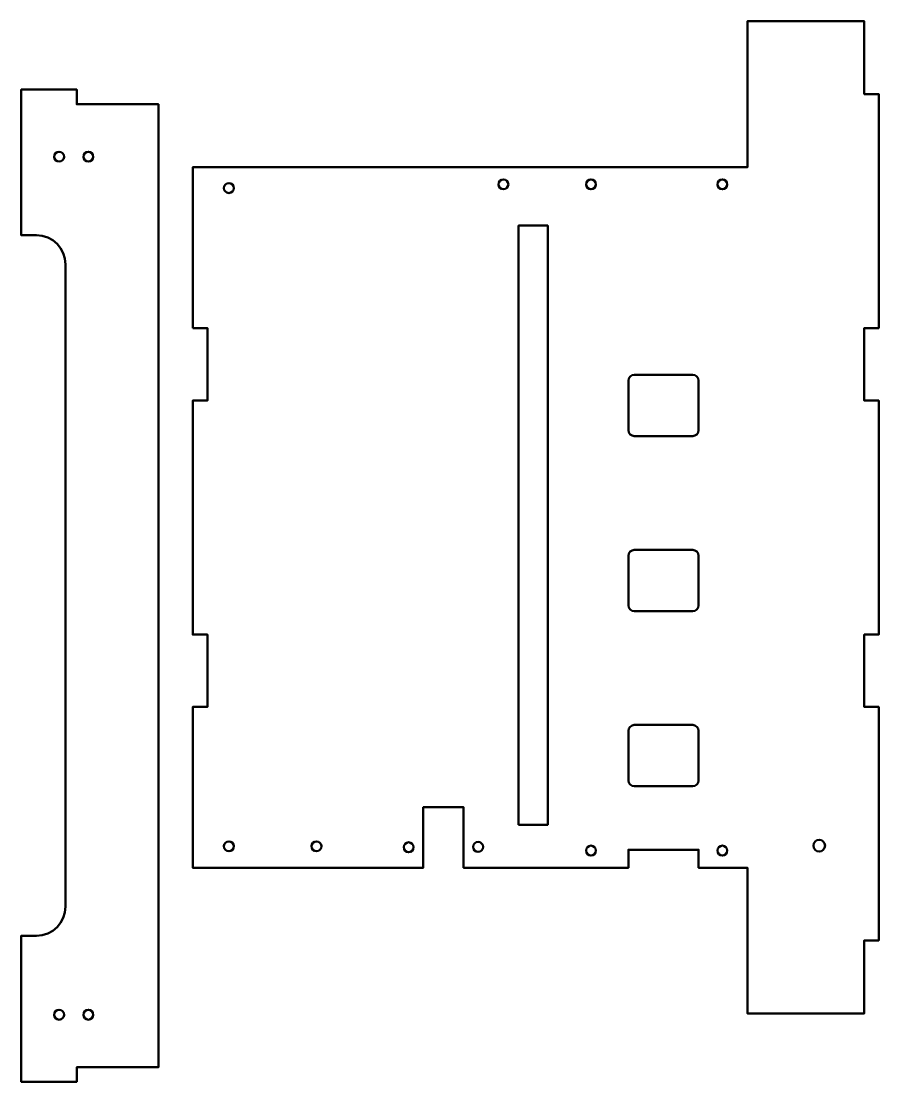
# Model space of a CAD drawing. Header units: inches. Extents: x 23 to 565, y -388 to -2.
# Drawn here: x 271.3 to 565.1, y -365.2 to -1.8 of the extents above; entities that cross this region are included whole.
import ezdxf

# ---------------------------------------------------------------- set-up
doc = ezdxf.new("R2010")
doc.units = ezdxf.units.IN
doc.header["$MEASUREMENT"] = 0
doc.layers.add('Calque 1', color=7, linetype='Continuous')

msp = doc.modelspace()

# ---------------------------------------------------------------- linework, layer by layer
at = {"layer": 'Calque 1', "color": 7, "lineweight": 50}
for points in [[(330.11, -106.97), (330.11, -51.87), (520.11, -51.87), (520.11, -1.81), (560.11, -1.81), (560.11, -26.81), (565.11, -26.81), (565.11, -106.97), (560.11, -106.97), (560.11, -131.81), (565.11, -131.81), (565.11, -211.97), (560.11, -211.97), (560.11, -236.81), (565.11, -236.81), (565.11, -316.81), (560.11, -316.81), (560.11, -341.81), (520.11, -341.81), (520.11, -291.87), (503.36, -291.87), (503.36, -285.72), (479.36, -285.72), (479.36, -291.87), (422.85, -291.87), (422.85, -271.17), (409.05, -271.17), (409.05, -291.87), (330.11, -291.87), (330.11, -236.81), (335.11, -236.81), (335.11, -211.97), (330.11, -211.97), (330.11, -131.81), (335.11, -131.81), (335.11, -106.97), (330.11, -106.97)], [(441.72, -277.17), (451.72, -277.17), (451.72, -71.87), (441.72, -71.87), (441.72, -277.17)]]:
    msp.add_lwpolyline(points, dxfattribs=at)
for points, knots in [([(276.52, -315.18), (276.52, -315.18), (271.32, -315.18), (271.32, -315.18), (271.32, -315.18), (271.32, -365.24), (271.32, -365.24), (271.32, -365.24), (290.32, -365.24), (290.32, -365.24), (290.32, -365.24), (290.32, -360.24), (290.32, -360.24), (290.32, -360.24), (318.32, -360.24), (318.32, -360.24), (318.32, -360.24), (318.32, -30.24), (318.32, -30.24), (318.32, -30.24), (290.32, -30.24), (290.32, -30.24), (290.32, -30.24), (290.32, -25.24), (290.32, -25.24), (290.32, -25.24), (271.32, -25.24), (271.32, -25.24), (271.32, -25.24), (271.32, -75.18), (271.32, -75.18), (271.32, -75.18), (276.52, -75.18), (276.52, -75.18), (282.05, -75.18), (286.52, -79.66), (286.52, -85.18), (286.52, -85.18), (286.52, -305.18), (286.52, -305.18), (286.52, -310.71), (282.05, -315.18), (276.52, -315.18)], [0, 0, 0, 0, 1, 1, 1, 2, 2, 2, 3, 3, 3, 4, 4, 4, 5, 5, 5, 6, 6, 6, 7, 7, 7, 8, 8, 8, 9, 9, 9, 10, 10, 10, 11, 11, 11, 12, 12, 12, 13, 13, 13, 14, 14, 14, 14]), ([(284.32, -49.93), (285.26, -49.93), (286.02, -49.17), (286.02, -48.23), (286.02, -47.29), (285.26, -46.53), (284.32, -46.53), (283.38, -46.53), (282.62, -47.29), (282.62, -48.23), (282.62, -49.17), (283.38, -49.93), (284.32, -49.93), (284.32, -49.93), (284.32, -49.93), (284.32, -49.93)], [0, 0, 0, 0, 1, 1, 1, 2, 2, 2, 3, 3, 3, 4, 4, 4, 5, 5, 5, 5]), ([(294.32, -49.93), (295.26, -49.93), (296.02, -49.17), (296.02, -48.23), (296.02, -47.29), (295.26, -46.53), (294.32, -46.53), (293.38, -46.53), (292.62, -47.29), (292.62, -48.23), (292.62, -49.17), (293.38, -49.93), (294.32, -49.93), (294.32, -49.93), (294.32, -49.93), (294.32, -49.93)], [0, 0, 0, 0, 1, 1, 1, 2, 2, 2, 3, 3, 3, 4, 4, 4, 5, 5, 5, 5]), ([(344.16, -58.99), (344.16, -58.05), (343.4, -57.29), (342.46, -57.29), (341.52, -57.29), (340.76, -58.05), (340.76, -58.99), (340.76, -59.93), (341.52, -60.69), (342.46, -60.69), (343.4, -60.69), (344.16, -59.93), (344.16, -58.99), (344.16, -58.99), (344.16, -58.99), (344.16, -58.99)], [0, 0, 0, 0, 1, 1, 1, 2, 2, 2, 3, 3, 3, 4, 4, 4, 5, 5, 5, 5]), ([(438.22, -57.72), (438.22, -56.78), (437.46, -56.02), (436.52, -56.02), (435.59, -56.02), (434.82, -56.78), (434.82, -57.72), (434.82, -58.66), (435.59, -59.42), (436.52, -59.42), (437.46, -59.42), (438.22, -58.66), (438.22, -57.72), (438.22, -57.72), (438.22, -57.72), (438.22, -57.72)], [0, 0, 0, 0, 1, 1, 1, 2, 2, 2, 3, 3, 3, 4, 4, 4, 5, 5, 5, 5]), ([(468.22, -57.72), (468.22, -56.78), (467.46, -56.02), (466.52, -56.02), (465.59, -56.02), (464.82, -56.78), (464.82, -57.72), (464.82, -58.66), (465.59, -59.42), (466.52, -59.42), (467.46, -59.42), (468.22, -58.66), (468.22, -57.72), (468.22, -57.72), (468.22, -57.72), (468.22, -57.72)], [0, 0, 0, 0, 1, 1, 1, 2, 2, 2, 3, 3, 3, 4, 4, 4, 5, 5, 5, 5]), ([(513.22, -57.72), (513.22, -56.78), (512.46, -56.02), (511.52, -56.02), (510.59, -56.02), (509.82, -56.78), (509.82, -57.72), (509.82, -58.66), (510.59, -59.42), (511.52, -59.42), (512.46, -59.42), (513.22, -58.66), (513.22, -57.72), (513.22, -57.72), (513.22, -57.72), (513.22, -57.72)], [0, 0, 0, 0, 1, 1, 1, 2, 2, 2, 3, 3, 3, 4, 4, 4, 5, 5, 5, 5]), ([(481.36, -122.98), (481.36, -122.98), (501.36, -122.98), (501.36, -122.98), (502.46, -122.98), (503.36, -123.88), (503.36, -124.98), (503.36, -124.98), (503.36, -141.98), (503.36, -141.98), (503.36, -143.09), (502.46, -143.98), (501.36, -143.98), (501.36, -143.98), (481.36, -143.98), (481.36, -143.98), (480.25, -143.98), (479.36, -143.09), (479.36, -141.98), (479.36, -141.98), (479.36, -124.98), (479.36, -124.98), (479.36, -123.88), (480.25, -122.98), (481.36, -122.98)], [0, 0, 0, 0, 1, 1, 1, 2, 2, 2, 3, 3, 3, 4, 4, 4, 5, 5, 5, 6, 6, 6, 7, 7, 7, 8, 8, 8, 8]), ([(479.36, -184.98), (479.36, -183.88), (480.25, -182.98), (481.36, -182.98), (481.36, -182.98), (501.36, -182.98), (501.36, -182.98), (502.46, -182.98), (503.36, -183.88), (503.36, -184.98), (503.36, -184.98), (503.36, -201.98), (503.36, -201.98), (503.36, -203.09), (502.46, -203.98), (501.36, -203.98), (501.36, -203.98), (481.36, -203.98), (481.36, -203.98), (480.25, -203.98), (479.36, -203.09), (479.36, -201.98), (479.36, -201.98), (479.36, -184.98), (479.36, -184.98)], [0, 0, 0, 0, 1, 1, 1, 2, 2, 2, 3, 3, 3, 4, 4, 4, 5, 5, 5, 6, 6, 6, 7, 7, 7, 8, 8, 8, 8]), ([(481.36, -242.98), (480.25, -242.98), (479.36, -243.88), (479.36, -244.98), (479.36, -244.98), (479.36, -261.98), (479.36, -261.98), (479.36, -263.09), (480.25, -263.98), (481.36, -263.98), (481.36, -263.98), (501.36, -263.98), (501.36, -263.98), (502.46, -263.98), (503.36, -263.09), (503.36, -261.98), (503.36, -261.98), (503.36, -244.98), (503.36, -244.98), (503.36, -243.88), (502.46, -242.98), (501.36, -242.98), (501.36, -242.98), (481.36, -242.98), (481.36, -242.98)], [0, 0, 0, 0, 1, 1, 1, 2, 2, 2, 3, 3, 3, 4, 4, 4, 5, 5, 5, 6, 6, 6, 7, 7, 7, 8, 8, 8, 8]), ([(344.16, -284.55), (344.16, -283.61), (343.4, -282.85), (342.46, -282.85), (341.52, -282.85), (340.76, -283.61), (340.76, -284.55), (340.76, -285.49), (341.52, -286.25), (342.46, -286.25), (343.4, -286.25), (344.16, -285.49), (344.16, -284.55), (344.16, -284.55), (344.16, -284.55), (344.16, -284.55)], [0, 0, 0, 0, 1, 1, 1, 2, 2, 2, 3, 3, 3, 4, 4, 4, 5, 5, 5, 5]), ([(374.16, -284.55), (374.16, -283.61), (373.4, -282.85), (372.46, -282.85), (371.52, -282.85), (370.76, -283.61), (370.76, -284.55), (370.76, -285.49), (371.52, -286.25), (372.46, -286.25), (373.4, -286.25), (374.16, -285.49), (374.16, -284.55), (374.16, -284.55), (374.16, -284.55), (374.16, -284.55)], [0, 0, 0, 0, 1, 1, 1, 2, 2, 2, 3, 3, 3, 4, 4, 4, 5, 5, 5, 5]), ([(402.35, -284.87), (402.35, -285.81), (403.11, -286.57), (404.05, -286.57), (404.99, -286.57), (405.75, -285.81), (405.75, -284.87), (405.75, -283.93), (404.99, -283.17), (404.05, -283.17), (403.11, -283.17), (402.35, -283.93), (402.35, -284.87), (402.35, -284.87), (402.35, -284.87), (402.35, -284.87)], [0, 0, 0, 0, 1, 1, 1, 2, 2, 2, 3, 3, 3, 4, 4, 4, 5, 5, 5, 5]), ([(426.15, -284.75), (426.15, -285.69), (426.91, -286.45), (427.85, -286.45), (428.79, -286.45), (429.55, -285.69), (429.55, -284.75), (429.55, -283.81), (428.79, -283.05), (427.85, -283.05), (426.91, -283.05), (426.15, -283.81), (426.15, -284.75), (426.15, -284.75), (426.15, -284.75), (426.15, -284.75)], [0, 0, 0, 0, 1, 1, 1, 2, 2, 2, 3, 3, 3, 4, 4, 4, 5, 5, 5, 5]), ([(546.69, -284.33), (546.69, -283.22), (545.79, -282.33), (544.69, -282.33), (543.58, -282.33), (542.69, -283.22), (542.69, -284.33), (542.69, -285.43), (543.58, -286.33), (544.69, -286.33), (545.79, -286.33), (546.69, -285.43), (546.69, -284.33), (546.69, -284.33), (546.69, -284.33), (546.69, -284.33)], [0, 0, 0, 0, 1, 1, 1, 2, 2, 2, 3, 3, 3, 4, 4, 4, 5, 5, 5, 5]), ([(468.22, -286.02), (468.22, -285.08), (467.46, -284.32), (466.52, -284.32), (465.59, -284.32), (464.82, -285.08), (464.82, -286.02), (464.82, -286.96), (465.59, -287.72), (466.52, -287.72), (467.46, -287.72), (468.22, -286.96), (468.22, -286.02), (468.22, -286.02), (468.22, -286.02), (468.22, -286.02)], [0, 0, 0, 0, 1, 1, 1, 2, 2, 2, 3, 3, 3, 4, 4, 4, 5, 5, 5, 5]), ([(513.22, -286.02), (513.22, -285.08), (512.46, -284.32), (511.52, -284.32), (510.59, -284.32), (509.82, -285.08), (509.82, -286.02), (509.82, -286.96), (510.59, -287.72), (511.52, -287.72), (512.46, -287.72), (513.22, -286.96), (513.22, -286.02), (513.22, -286.02), (513.22, -286.02), (513.22, -286.02)], [0, 0, 0, 0, 1, 1, 1, 2, 2, 2, 3, 3, 3, 4, 4, 4, 5, 5, 5, 5]), ([(284.32, -343.96), (285.26, -343.96), (286.02, -343.2), (286.02, -342.26), (286.02, -341.32), (285.26, -340.56), (284.32, -340.56), (283.38, -340.56), (282.62, -341.32), (282.62, -342.26), (282.62, -343.2), (283.38, -343.96), (284.32, -343.96), (284.32, -343.96), (284.32, -343.96), (284.32, -343.96)], [0, 0, 0, 0, 1, 1, 1, 2, 2, 2, 3, 3, 3, 4, 4, 4, 5, 5, 5, 5]), ([(294.32, -343.96), (295.26, -343.96), (296.02, -343.2), (296.02, -342.26), (296.02, -341.32), (295.26, -340.56), (294.32, -340.56), (293.38, -340.56), (292.62, -341.32), (292.62, -342.26), (292.62, -343.2), (293.38, -343.96), (294.32, -343.96), (294.32, -343.96), (294.32, -343.96), (294.32, -343.96)], [0, 0, 0, 0, 1, 1, 1, 2, 2, 2, 3, 3, 3, 4, 4, 4, 5, 5, 5, 5])]:
    msp.add_open_spline(points, degree=3, knots=knots, dxfattribs=at)

doc.saveas('drawing.dxf')
